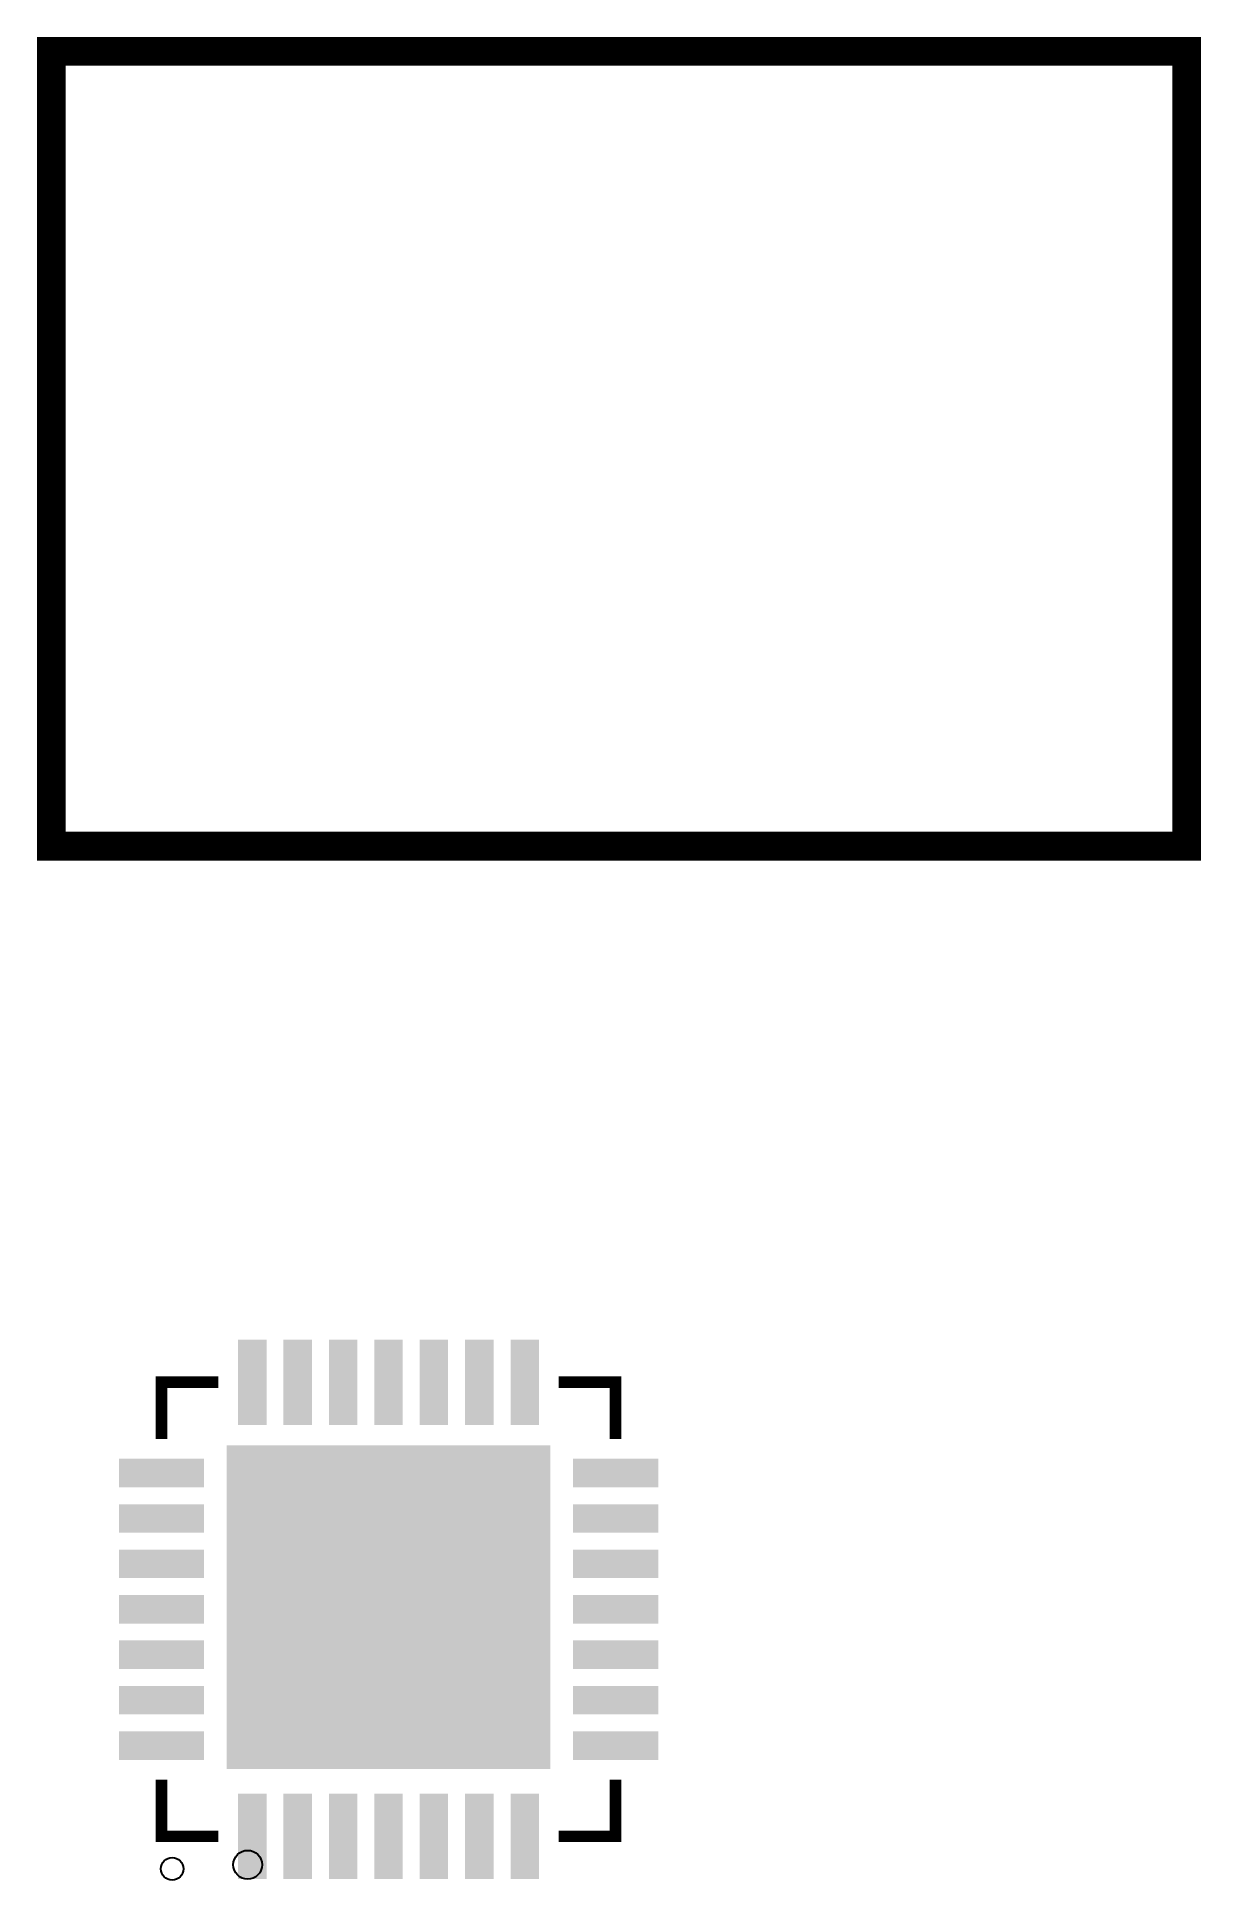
# Model space of a CAD drawing. Header units: millimetres. Extents: x 6.9 to 17.1, y 33.9 to 50.1.
import ezdxf

# ---------------------------------------------------------------- set-up
doc = ezdxf.new("R2010")
doc.units = ezdxf.units.MM
for name, color, linetype, true_color in [('BoardOutLine', 7, 'Continuous', 0xff00ff), ('Document', 7, 'Continuous', 0xffffff), ('TopLayer', 7, 'Continuous', 0xff0000), ('TopPasteMaskLayer', 7, 'Continuous', 0x808080), ('TopSilkLayer', 7, 'Continuous', 0xffcc00), ('TopSolderMaskLayer', 7, 'Continuous', 0x800080)]:
    doc.layers.add(name, color=color, linetype=linetype, true_color=true_color)

msp = doc.modelspace()

# ---------------------------------------------------------------- hatches: boundary and pattern name
at = {"layer": 'TopLayer'}
for points in [[(8.67, 38.63), (8.87, 38.63), (8.87, 37.93), (8.67, 37.93)], [(9.07, 38.63), (9.27, 38.63), (9.27, 37.93), (9.07, 37.93)], [(9.47, 38.63), (9.67, 38.63), (9.67, 37.93), (9.47, 37.93)], [(9.87, 38.63), (10.07, 38.63), (10.07, 37.93), (9.87, 37.93)], [(10.27, 38.63), (10.47, 38.63), (10.47, 37.93), (10.27, 37.93)], [(10.67, 38.63), (10.87, 38.63), (10.87, 37.93), (10.67, 37.93)], [(11.07, 38.63), (11.27, 38.63), (11.27, 37.93), (11.07, 37.93)], [(8.57, 37.699), (11.37, 37.699), (11.37, 34.899), (8.57, 34.899)], [(7.62, 37.58), (8.32, 37.58), (8.32, 37.38), (7.62, 37.38)], [(11.62, 37.58), (12.32, 37.58), (12.32, 37.38), (11.62, 37.38)], [(7.62, 37.18), (8.32, 37.18), (8.32, 36.98), (7.62, 36.98)], [(11.62, 37.18), (12.32, 37.18), (12.32, 36.98), (11.62, 36.98)], [(7.62, 36.779), (8.32, 36.779), (8.32, 36.579), (7.62, 36.579)], [(11.62, 36.779), (12.32, 36.779), (12.32, 36.579), (11.62, 36.579)], [(7.62, 36.38), (8.32, 36.38), (8.32, 36.18), (7.62, 36.18)], [(11.619, 36.38), (12.319, 36.38), (12.319, 36.18), (11.619, 36.18)], [(7.62, 35.98), (8.32, 35.98), (8.32, 35.78), (7.62, 35.78)], [(11.62, 35.98), (12.32, 35.98), (12.32, 35.78), (11.62, 35.78)], [(7.62, 35.58), (8.32, 35.58), (8.32, 35.38), (7.62, 35.38)], [(11.62, 35.58), (12.32, 35.58), (12.32, 35.38), (11.62, 35.38)], [(7.62, 35.18), (8.32, 35.18), (8.32, 34.98), (7.62, 34.98)], [(11.62, 35.18), (12.32, 35.18), (12.32, 34.98), (11.62, 34.98)], [(8.67, 34.63), (8.87, 34.63), (8.87, 33.93), (8.67, 33.93)], [(9.07, 34.63), (9.27, 34.63), (9.27, 33.93), (9.07, 33.93)], [(9.47, 34.63), (9.67, 34.63), (9.67, 33.93), (9.47, 33.93)], [(9.869, 34.63), (10.069, 34.63), (10.069, 33.93), (9.869, 33.93)], [(10.27, 34.63), (10.47, 34.63), (10.47, 33.93), (10.27, 33.93)], [(10.67, 34.63), (10.87, 34.63), (10.87, 33.93), (10.67, 33.93)], [(11.07, 34.63), (11.27, 34.63), (11.27, 33.93), (11.07, 33.93)]]:
    msp.add_hatch(color=256, dxfattribs=at).paths.add_polyline_path(points)
at = {"layer": 'TopPasteMaskLayer'}
for points in [[(8.87, 38.63), (8.67, 38.63), (8.67, 37.93), (8.87, 37.93)], [(9.27, 38.63), (9.07, 38.63), (9.07, 37.93), (9.27, 37.93)], [(9.67, 38.63), (9.47, 38.63), (9.47, 37.93), (9.67, 37.93)], [(10.07, 38.63), (9.87, 38.63), (9.87, 37.93), (10.07, 37.93)], [(10.47, 38.63), (10.27, 38.63), (10.27, 37.93), (10.47, 37.93)], [(10.87, 38.63), (10.67, 38.63), (10.67, 37.93), (10.87, 37.93)], [(11.27, 38.63), (11.07, 38.63), (11.07, 37.93), (11.27, 37.93)], [(8.32, 37.38), (8.32, 37.58), (7.62, 37.58), (7.62, 37.38)], [(12.32, 37.38), (12.32, 37.58), (11.62, 37.58), (11.62, 37.38)], [(8.85, 37.419), (11.09, 37.419), (11.09, 35.179), (8.85, 35.179)], [(8.32, 36.98), (8.32, 37.18), (7.62, 37.18), (7.62, 36.98)], [(12.32, 36.98), (12.32, 37.18), (11.62, 37.18), (11.62, 36.98)], [(8.32, 36.579), (8.32, 36.779), (7.62, 36.779), (7.62, 36.579)], [(12.32, 36.579), (12.32, 36.779), (11.62, 36.779), (11.62, 36.579)], [(8.32, 36.18), (8.32, 36.38), (7.62, 36.38), (7.62, 36.18)], [(12.32, 36.18), (12.32, 36.38), (11.62, 36.38), (11.62, 36.18)], [(8.32, 35.78), (8.32, 35.98), (7.62, 35.98), (7.62, 35.78)], [(12.32, 35.78), (12.32, 35.98), (11.62, 35.98), (11.62, 35.78)], [(8.32, 35.38), (8.32, 35.58), (7.62, 35.58), (7.62, 35.38)], [(12.32, 35.38), (12.32, 35.58), (11.62, 35.58), (11.62, 35.38)], [(8.32, 34.98), (8.32, 35.18), (7.62, 35.18), (7.62, 34.98)], [(12.32, 34.98), (12.32, 35.18), (11.62, 35.18), (11.62, 34.98)], [(8.87, 34.63), (8.67, 34.63), (8.67, 33.93), (8.87, 33.93)], [(9.27, 34.63), (9.07, 34.63), (9.07, 33.93), (9.27, 33.93)], [(9.67, 34.63), (9.47, 34.63), (9.47, 33.93), (9.67, 33.93)], [(10.07, 34.63), (9.87, 34.63), (9.87, 33.93), (10.07, 33.93)], [(10.47, 34.63), (10.27, 34.63), (10.27, 33.93), (10.47, 33.93)], [(10.87, 34.63), (10.67, 34.63), (10.67, 33.93), (10.87, 33.93)], [(11.27, 34.63), (11.07, 34.63), (11.07, 33.93), (11.27, 33.93)]]:
    msp.add_hatch(color=256, dxfattribs=at).paths.add_polyline_path(points)
at = {"layer": 'TopSolderMaskLayer'}
for points in [[(8.645, 38.655), (8.896, 38.655), (8.896, 37.904), (8.645, 37.904)], [(9.045, 38.655), (9.295, 38.655), (9.295, 37.904), (9.045, 37.904)], [(9.445, 38.655), (9.696, 38.655), (9.696, 37.904), (9.445, 37.904)], [(9.845, 38.655), (10.095, 38.655), (10.095, 37.904), (9.845, 37.904)], [(10.244, 38.655), (10.495, 38.655), (10.495, 37.904), (10.244, 37.904)], [(10.645, 38.655), (10.896, 38.655), (10.896, 37.904), (10.645, 37.904)], [(11.045, 38.655), (11.295, 38.655), (11.295, 37.904), (11.045, 37.904)], [(8.545, 37.725), (11.396, 37.725), (11.396, 34.874), (8.545, 34.874)], [(7.595, 37.605), (8.345, 37.605), (8.345, 37.354), (7.595, 37.354)], [(11.595, 37.605), (12.345, 37.605), (12.345, 37.354), (11.595, 37.354)], [(7.595, 37.205), (8.345, 37.205), (8.345, 36.954), (7.595, 36.954)], [(11.595, 37.205), (12.345, 37.205), (12.345, 36.954), (11.595, 36.954)], [(7.595, 36.805), (8.345, 36.805), (8.345, 36.554), (7.595, 36.554)], [(11.595, 36.805), (12.345, 36.805), (12.345, 36.554), (11.595, 36.554)], [(7.595, 36.405), (8.346, 36.405), (8.346, 36.154), (7.595, 36.154)], [(11.594, 36.405), (12.345, 36.405), (12.345, 36.154), (11.594, 36.154)], [(7.595, 36.005), (8.345, 36.005), (8.345, 35.754), (7.595, 35.754)], [(11.595, 36.005), (12.345, 36.005), (12.345, 35.754), (11.595, 35.754)], [(7.595, 35.605), (8.345, 35.605), (8.345, 35.354), (7.595, 35.354)], [(11.595, 35.605), (12.345, 35.605), (12.345, 35.354), (11.595, 35.354)], [(7.595, 35.205), (8.345, 35.205), (8.345, 34.954), (7.595, 34.954)], [(11.595, 35.205), (12.345, 35.205), (12.345, 34.954), (11.595, 34.954)], [(8.645, 34.655), (8.896, 34.655), (8.896, 33.904), (8.645, 33.904)], [(9.045, 34.655), (9.295, 34.655), (9.295, 33.904), (9.045, 33.904)], [(9.445, 34.655), (9.696, 34.655), (9.696, 33.904), (9.445, 33.904)], [(9.844, 34.655), (10.094, 34.655), (10.094, 33.904), (9.844, 33.904)], [(10.245, 34.655), (10.495, 34.655), (10.495, 33.904), (10.245, 33.904)], [(10.645, 34.655), (10.896, 34.655), (10.896, 33.904), (10.645, 33.904)], [(11.045, 34.655), (11.295, 34.655), (11.295, 33.904), (11.045, 33.904)]]:
    msp.add_hatch(color=256, dxfattribs=at).paths.add_polyline_path(points)

# ---------------------------------------------------------------- linework, layer by layer
at = {"layer": 'BoardOutLine', "const_width": 0.254}
msp.add_lwpolyline([(7, 50), (17, 50), (17, 43), (7, 43), (7, 50)], close=True, dxfattribs=at)
at = {"layer": 'Document'}
msp.add_circle((8.73, 34.03), 0.127, dxfattribs=at)
at = {"layer": 'TopSilkLayer', "const_width": 0.102}
for points in [[(7.97, 37.78), (7.97, 38.28), (8.47, 38.28)], [(11.47, 38.28), (11.97, 38.28), (11.97, 37.78)], [(8.47, 34.28), (7.97, 34.28), (7.97, 34.78)], [(11.97, 34.78), (11.97, 34.28), (11.47, 34.28)]]:
    msp.add_lwpolyline(points, dxfattribs=at)
at = {"layer": 'TopSilkLayer'}
msp.add_circle((8.065, 33.994), 0.0991, dxfattribs=at)

doc.saveas('drawing.dxf')
